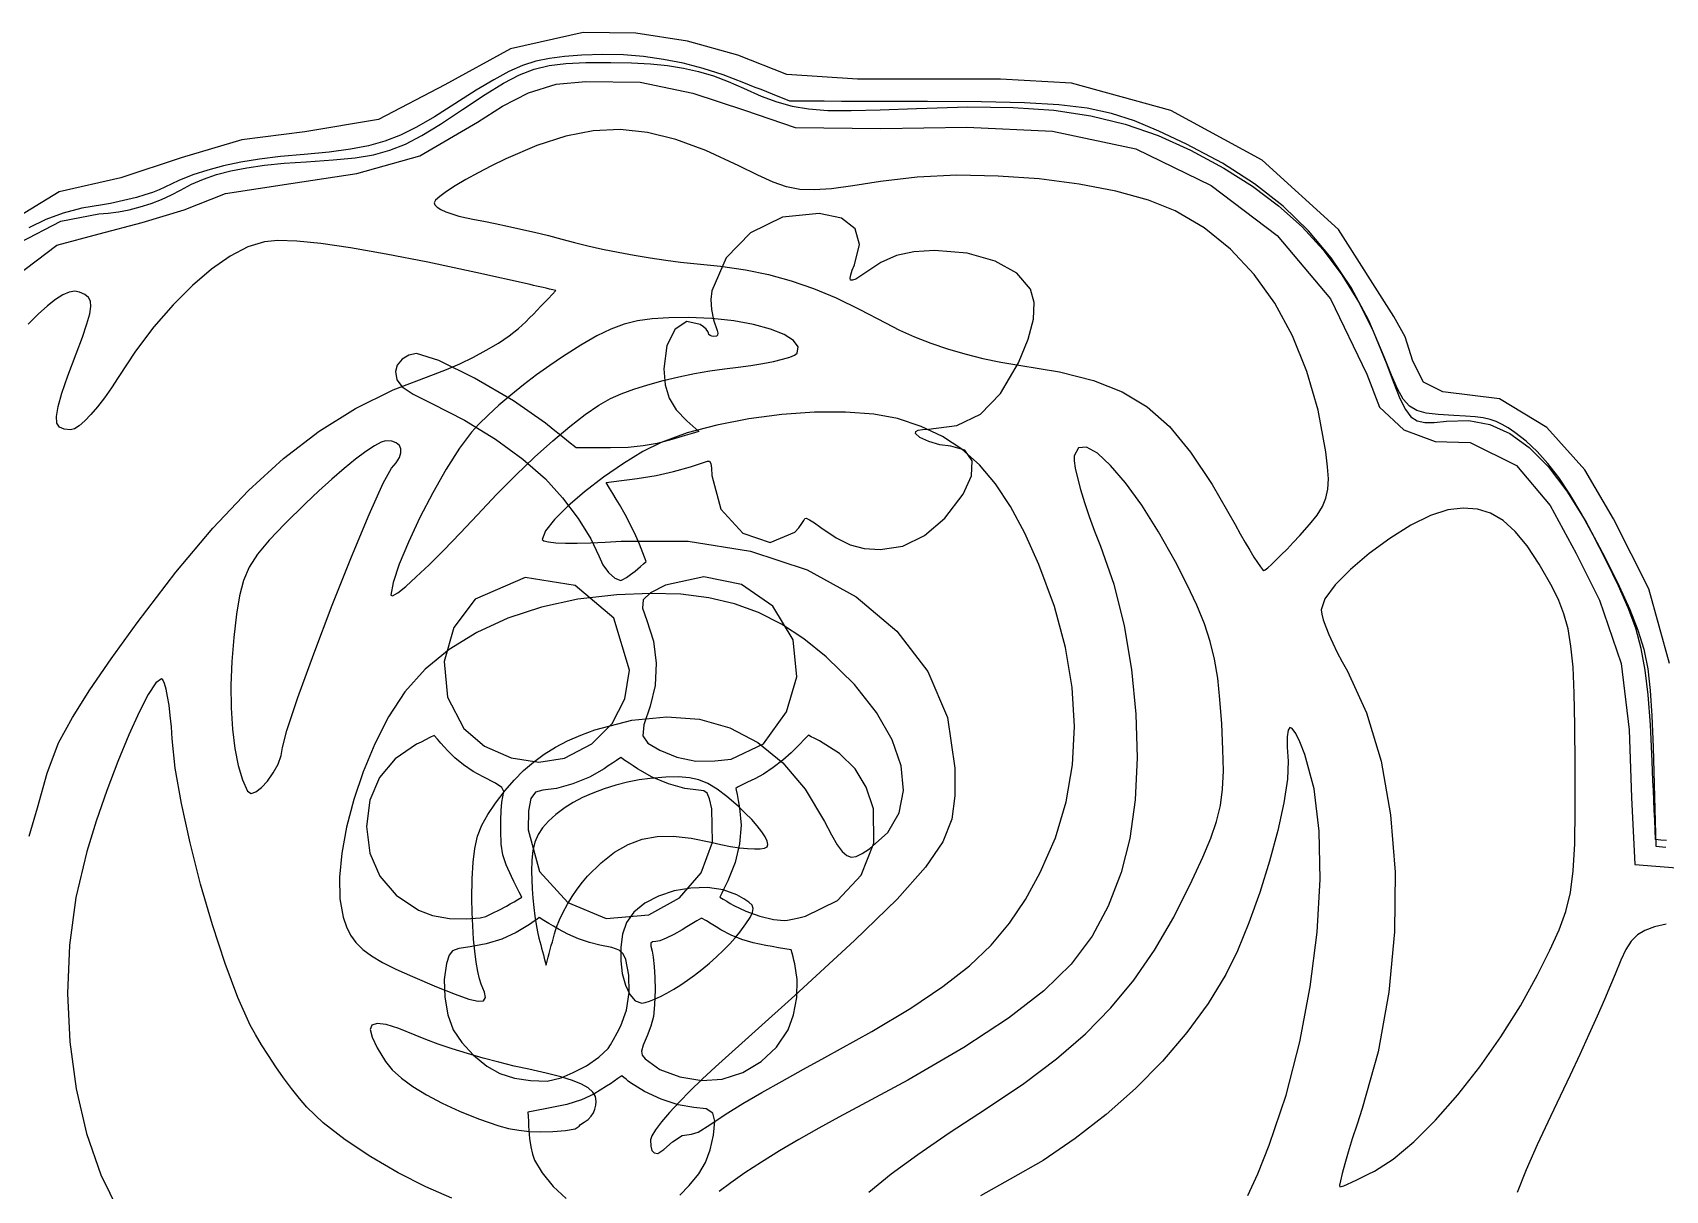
# Model space of a CAD drawing. Extents: x -4.9 to 91.4, y -0.3 to 57.5.
# Drawn here: x 15.66 to 55.58, y 29.22 to 57.54 of the extents above; entities that cross this region are included whole.
import ezdxf

# ---------------------------------------------------------------- set-up
doc = ezdxf.new("R2010")
doc.units = 0
doc.layers.get('0').update_dxf_attribs({"linetype": 'CONTINUOUS'})
for name, color, linetype in [('grapes', 7, 'CONTINUOUS'), ('outer', 7, 'CONTINUOUS'), ('rose', 7, 'CONTINUOUS')]:
    doc.layers.add(name, color=color, linetype=linetype)

msp = doc.modelspace()

# ---------------------------------------------------------------- linework, layer by layer
at = {"color": 1}
msp.add_lwpolyline([(55.607606, 37.776903), (55.475349, 37.787089), (55.343092, 37.797276), (55.33272, 38.037345), (55.322349, 38.277425), (55.311977, 38.517495), (55.301632, 38.757565), (55.29126, 38.997645), (55.280888, 39.237715), (55.270517, 39.477795), (55.260145, 39.717864), (55.216327, 40.607526), (55.163546, 41.336894), (55.092505, 41.946656), (54.993895, 42.477484), (54.85842, 42.970056), (54.676773, 43.465054), (54.439646, 44.003145), (54.137735, 44.625013), (53.82045, 45.244485), (53.524349, 45.784404), (53.244235, 46.252063), (52.974913, 46.654743), (52.711187, 46.999754), (52.447858, 47.294354), (52.179735, 47.545854), (51.901615, 47.761534), (51.739883, 47.870542), (51.592193, 47.957344), (51.447985, 48.024943), (51.296691, 48.076243), (51.127741, 48.114144), (50.930576, 48.141642), (50.694626, 48.161645), (50.409326, 48.177149), (50.0278, 48.198237), (49.732043, 48.232836), (49.503287, 48.296836), (49.322767, 48.406088), (49.171714, 48.576376), (49.031358, 48.823526), (48.882937, 49.163357), (48.707677, 49.611688), (48.327818, 50.498338), (47.897857, 51.302328), (47.410748, 52.031246), (46.859441, 52.692668), (46.236888, 53.294187), (45.536041, 53.843377), (44.74985, 54.347826), (43.871267, 54.815115), (43.19594, 55.133935), (42.604572, 55.379566), (42.03865, 55.561636), (41.439644, 55.689734), (40.749034, 55.773536), (39.908297, 55.822537), (38.858912, 55.846429), (37.542351, 55.854419), (37.121031, 55.855477), (36.699714, 55.856536), (36.278397, 55.857594), (35.85708, 55.858652), (35.435763, 55.859711), (35.014446, 55.860769), (34.593129, 55.861827), (34.171812, 55.862886), (34.031233, 55.919586), (33.890652, 55.976185), (33.750076, 56.032886), (33.609495, 56.089485), (33.468917, 56.146085), (33.328339, 56.202685), (33.18776, 56.259284), (33.047182, 56.315884), (32.543968, 56.505275), (32.050775, 56.663276), (31.563727, 56.790525), (31.078963, 56.887725), (30.592611, 56.955424), (30.100804, 56.994326), (29.599678, 57.005121), (29.085363, 56.988531), (28.659958, 56.957231), (28.29265, 56.91063), (27.959783, 56.839632), (27.6377, 56.735262), (27.302746, 56.588439), (26.931266, 56.390142), (26.499601, 56.1313), (25.984096, 55.802891), (25.481023, 55.48473), (25.046212, 55.23209), (24.651499, 55.035521), (24.268716, 54.885542), (23.869703, 54.772691), (23.426288, 54.68749), (22.910311, 54.62049), (22.293607, 54.562192), (21.72067, 54.507291), (21.207268, 54.443592), (20.744691, 54.368892), (20.324227, 54.281191), (19.937168, 54.178461), (19.574805, 54.058642), (19.228429, 53.919672), (18.889328, 53.759502), (18.752512, 53.697301), (18.587624, 53.634002), (18.400934, 53.571502), (18.198716, 53.511502), (17.98724, 53.455802), (17.772782, 53.4061), (17.561615, 53.3641), (17.360008, 53.331702), (16.861673, 53.245202), (16.404831, 53.126452), (15.976798, 52.96831), (15.564887, 52.763621)], dxfattribs=at)
at = {"layer": 'grapes', "color": 1}
for points in [[(30.389234, 44.369352), (30.456187, 44.426621), (30.523137, 44.48389), (30.59009, 44.541154), (30.65704, 44.598423), (30.616254, 44.70523), (30.575466, 44.812037), (30.534678, 44.918841), (30.493893, 45.025648), (30.404776, 45.234166), (30.282681, 45.486076), (30.143693, 45.749635), (30.003898, 45.993102), (29.922176, 46.128153), (29.840454, 46.263207), (29.758732, 46.398258), (29.67701, 46.53331), (29.867854, 46.559159), (30.058698, 46.585009), (30.249542, 46.610859), (30.440386, 46.636709), (30.900123, 46.709826), (31.327632, 46.80152), (31.741789, 46.916429), (32.161487, 47.059195), (32.209353, 47.054777), (32.242021, 46.997362), (32.260727, 46.882639), (32.26668, 46.706294), (32.487964, 45.88562), (33.025714, 45.295306), (33.690781, 45.064483), (34.294007, 45.322283), (34.388778, 45.42959), (34.466385, 45.528713), (34.518818, 45.608607), (34.53808, 45.658235), (34.568819, 45.663817), (34.652512, 45.623664), (34.776376, 45.545131), (34.927631, 45.435564), (35.301757, 45.178514), (35.645159, 45.011059), (35.992724, 44.920156), (36.379341, 44.892753), (36.935947, 44.980846), (37.467334, 45.24045), (37.96297, 45.664548), (38.412332, 46.246128), (38.618184, 46.696184), (38.629375, 47.067373), (38.455671, 47.322141), (38.106818, 47.422926), (37.842455, 47.458793), (37.572595, 47.537128), (37.355444, 47.637077), (37.249203, 47.73778), (37.25677, 47.781042), (37.312116, 47.812157), (37.414787, 47.830942), (37.564375, 47.837239), (38.260102, 47.926115), (38.835205, 48.209709), (39.324073, 48.71347), (39.761114, 49.462847), (40.002433, 50.039154), (40.132484, 50.53084), (40.151428, 50.938999), (40.059488, 51.26473), (39.724774, 51.655374), (39.193795, 51.95406), (38.507366, 52.144388), (37.706297, 52.209946), (37.204722, 52.181506), (36.783902, 52.08946), (36.399563, 51.919452), (36.007427, 51.657118), (35.888232, 51.573576), (35.782674, 51.513113), (35.702204, 51.481408), (35.658277, 51.484133), (35.649096, 51.530216), (35.663384, 51.616478), (35.698343, 51.7306), (35.751178, 51.86026), (35.878765, 52.357388), (35.771527, 52.741195), (35.438118, 52.999462), (34.887181, 53.119972), (33.99216, 53.027109), (33.210835, 52.647154), (32.611519, 52.029442), (32.262523, 51.22331), (32.238578, 51.010542), (32.253395, 50.768295), (32.305195, 50.511697), (32.39219, 50.255866), (32.41214, 50.188794), (32.407007, 50.143085), (32.375884, 50.116971), (32.317858, 50.108663), (32.265368, 50.115145), (32.22236, 50.132793), (32.193284, 50.158907), (32.182595, 50.190792), (32.166826, 50.233022), (32.123871, 50.287304), (32.060278, 50.346642), (31.982597, 50.404022), (31.652415, 50.477606), (31.366398, 50.287421), (31.165074, 49.882912), (31.088956, 49.313542), (31.119796, 48.927007), (31.217943, 48.598848), (31.391841, 48.309907), (31.649939, 48.041032), (31.723874, 47.976317), (31.797809, 47.911603), (31.871747, 47.846891), (31.945682, 47.782177), (31.780752, 47.732702), (31.615824, 47.683225), (31.450896, 47.633751), (31.285968, 47.584277), (30.931191, 47.490432), (30.586645, 47.428773), (30.216517, 47.394488), (29.784995, 47.382767), (29.57468, 47.381974), (29.364366, 47.38118), (29.154051, 47.380386), (28.943739, 47.379592), (28.756393, 47.531071), (28.569047, 47.682551), (28.381703, 47.834033), (28.194357, 47.985512), (27.4125, 48.532011), (26.463319, 49.086223), (25.59174, 49.515798), (25.042717, 49.688396), (24.854794, 49.650069), (24.689488, 49.549405), (24.571899, 49.40789), (24.527126, 49.247002), (24.560987, 49.047573), (24.691723, 48.877141), (24.963059, 48.697667), (25.418719, 48.471093), (26.213567, 48.061024), (26.970559, 47.597178), (27.64558, 47.108887), (28.194508, 46.625485), (28.615693, 46.159318), (28.999997, 45.651858), (29.307509, 45.160715), (29.498319, 44.743504), (29.600204, 44.523802), (29.741214, 44.330974), (29.895543, 44.193825), (30.037386, 44.141173), (30.091163, 44.159058), (30.175443, 44.208102), (30.27867, 44.280806), (30.389292, 44.369698), (30.389268, 44.369476), (30.389247, 44.369259), (30.389224, 44.36904)], [(28.659151, 39.78804), (29.332036, 40.14473), (29.830887, 40.636278), (30.140989, 41.242708), (30.247624, 41.944057), (29.86941, 43.215134), (28.925202, 44.015305), (27.700637, 44.213134), (26.481353, 43.677186), (25.952807, 42.990799), (25.722661, 42.152168), (25.801862, 41.284957), (26.201359, 40.512823), (26.709445, 40.083047), (27.354604, 39.79948), (28.037586, 39.691388)], [(32.741239, 39.763804), (33.532158, 40.140721), (34.08697, 40.92058), (34.346458, 41.782982), (34.251396, 42.682131), (33.756829, 43.506861), (32.98882, 44.040784), (32.071984, 44.230379), (31.130948, 44.022145), (30.765395, 43.832859), (30.588235, 43.664436), (30.568947, 43.458789), (30.677037, 43.157828), (30.836356, 42.656257), (30.903565, 42.112367), (30.877107, 41.568042), (30.755412, 41.06517), (30.601827, 40.607893), (30.576638, 40.337214), (30.700297, 40.160118), (30.993241, 39.983588), (31.409449, 39.815744), (31.876258, 39.718544), (32.338546, 39.726297), (32.741181, 39.763817), (32.741194, 39.763817), (32.741202, 39.763817), (32.741215, 39.763817)], [(26.60227, 35.883421), (26.735178, 35.920071), (26.900058, 35.995691), (27.075927, 36.079805), (27.241783, 36.170041), (27.33503, 36.224691), (27.428278, 36.279338), (27.521525, 36.333985), (27.614772, 36.388632), (27.551695, 36.515896), (27.488616, 36.643161), (27.425539, 36.770425), (27.36246, 36.89769), (27.235603, 37.178106), (27.157463, 37.426124), (27.116961, 37.68954), (27.102991, 38.016142), (27.104578, 38.270123), (27.115321, 38.511219), (27.133101, 38.712207), (27.156066, 38.845861), (27.175698, 38.973676), (27.126092, 39.073154), (26.971273, 39.180694), (26.675287, 39.332681), (26.431197, 39.468225), (26.192982, 39.628766), (25.978442, 39.801216), (25.805378, 39.972483), (25.723217, 40.065823), (25.641056, 40.159165), (25.558892, 40.252505), (25.476731, 40.345845), (25.369004, 40.292158), (25.261276, 40.238472), (25.153543, 40.184785), (25.045815, 40.131096), (24.520342, 39.777877), (24.136763, 39.317748), (23.901781, 38.761697), (23.822094, 38.120745), (23.903662, 37.468068), (24.144933, 36.903879), (24.541361, 36.435526), (25.088405, 36.070367), (25.437015, 35.942777), (25.845682, 35.864132), (26.254111, 35.860799), (26.602005, 35.883368), (26.602026, 35.883368), (26.602045, 35.883368), (26.602066, 35.883368)], [(34.55459, 35.924891), (35.341807, 36.308825), (35.918336, 36.932075), (36.229116, 37.707831), (36.219088, 38.549274), (36.043156, 39.081343), (35.768545, 39.531166), (35.389358, 39.906213), (34.899659, 40.213894), (34.83232, 40.24793), (34.764983, 40.281966), (34.697644, 40.316002), (34.630308, 40.350038), (34.523834, 40.24357), (34.417361, 40.137104), (34.310887, 40.030634), (34.204411, 39.924168), (34.002624, 39.742124), (33.76806, 39.56131), (33.529824, 39.402629), (33.31703, 39.286985), (33.137844, 39.20302), (32.991101, 39.130593), (32.891951, 39.077441), (32.855534, 39.0513), (32.862228, 39.006458), (32.88051, 38.902149), (32.907596, 38.75398), (32.940716, 38.577561), (32.980113, 38.147915), (32.943934, 37.694578), (32.834989, 37.236473), (32.656096, 36.792515), (32.606458, 36.691844), (32.556819, 36.591173), (32.507181, 36.490502), (32.457542, 36.389828), (32.544095, 36.339218), (32.630646, 36.288611), (32.717196, 36.238002), (32.803747, 36.187392), (33.094759, 36.047396), (33.436977, 35.926437), (33.76996, 35.842826), (34.033268, 35.81487), (34.113439, 35.824844), (34.238455, 35.848842), (34.391204, 35.883354)], [(30.724424, 35.958835), (31.475764, 36.377112), (32.006206, 36.988587), (32.280639, 37.734069), (32.263971, 38.554354), (32.207016, 38.798332), (32.149081, 38.933618), (32.067462, 38.991697), (31.939457, 39.00408), (31.603378, 39.045892), (31.208807, 39.159501), (30.806003, 39.327165), (30.445244, 39.531164), (30.343265, 39.59945), (30.241284, 39.667739), (30.139306, 39.736025), (30.037328, 39.804312), (29.935812, 39.736171), (29.834297, 39.668025), (29.732785, 39.599884), (29.631272, 39.531738), (29.270293, 39.327429), (28.866359, 39.159586), (28.469767, 39.045905), (28.130828, 39.00408), (27.95242, 38.957735), (27.840406, 38.799869), (27.784378, 38.502245), (27.773926, 38.036628), (28.050472, 37.018223), (28.739658, 36.258335), (29.683609, 35.868144)], [(28.580212, 31.968083), (28.871008, 32.102703), (29.202888, 32.261559), (29.498218, 32.47267), (29.726432, 32.691083), (29.785201, 32.774665), (29.864126, 32.906216), (29.952868, 33.067797), (30.041098, 33.241337), (30.17634, 33.624851), (30.243174, 34.053528), (30.238226, 34.480936), (30.15816, 34.860693), (30.094388, 35.001636), (29.996272, 35.092335), (29.821465, 35.156822), (29.527605, 35.219198), (29.273703, 35.281406), (29.005673, 35.372071), (28.745283, 35.4829), (28.514315, 35.605584), (28.396295, 35.676651), (28.278272, 35.747745), (28.160252, 35.818812), (28.042227, 35.889882), (27.98231, 35.84722), (27.922392, 35.804562), (27.862475, 35.7619), (27.802557, 35.719241), (27.483393, 35.524894), (27.125425, 35.365158), (26.744724, 35.246084), (26.357373, 35.173758), (26.077814, 35.134163), (25.923832, 35.078106), (25.842324, 34.968166), (25.780187, 34.767004), (25.722897, 34.377431), (25.734539, 33.939149), (25.809376, 33.509413), (25.941707, 33.145373), (26.149522, 32.833006), (26.437862, 32.522597), (26.762224, 32.256003), (27.078107, 32.075134), (27.436162, 31.964167), (27.829267, 31.907652), (28.236132, 31.88675), (28.580135, 31.968136), (28.580154, 31.968162), (28.580175, 31.968162), (28.580191, 31.968189)], [(32.519021, 31.934534), (33.021811, 32.10265), (33.471904, 32.370647), (33.849009, 32.723257), (34.132831, 33.14532), (34.264757, 33.508196), (34.339904, 33.937138), (34.352366, 34.373833), (34.296242, 34.759966), (34.273197, 34.845188), (34.250152, 34.930437), (34.227107, 35.015659), (34.204062, 35.100884), (34.048442, 35.127025), (33.892819, 35.153165), (33.737197, 35.17928), (33.581577, 35.205421), (33.276801, 35.269056), (32.99576, 35.354019), (32.733905, 35.461926), (32.486699, 35.594443), (32.368605, 35.66556), (32.250511, 35.736675), (32.13242, 35.807792), (32.014326, 35.878907), (31.894628, 35.806816), (31.774933, 35.734751), (31.655236, 35.66266), (31.535541, 35.590596), (31.336918, 35.478648), (31.15003, 35.386986), (30.995884, 35.325063), (30.895488, 35.302256), (30.814986, 35.293948), (30.776391, 35.2606), (30.775068, 35.190289), (30.806421, 35.071004), (30.834197, 34.924748), (30.856581, 34.69755), (30.871265, 34.420479), (30.875922, 34.124595), (30.865921, 33.758836), (30.834835, 33.472477), (30.77669, 33.230225), (30.685525, 32.996756), (30.585909, 32.766172), (30.546939, 32.623112), (30.564931, 32.525454), (30.636228, 32.431024), (30.990693, 32.175067), (31.480857, 31.991657), (32.019414, 31.903816), (32.519066, 31.934534), (32.519037, 31.934534), (32.51901, 31.934534), (32.518984, 31.934534)]]:
    msp.add_lwpolyline(points, close=True, dxfattribs=at)
msp.add_lwpolyline([(31.478433, 29.100265), (31.713299, 29.333257), (31.943124, 29.617552), (32.110073, 29.900312), (32.226836, 30.20789), (32.306103, 30.566718), (32.341583, 30.905808), (32.291365, 31.106679), (32.12839, 31.207671), (31.825596, 31.247094), (31.444985, 31.309879), (31.02267, 31.445531), (30.614537, 31.632327), (30.276469, 31.848571), (30.222801, 31.890772), (30.16913, 31.932999), (30.115462, 31.9752), (30.061791, 32.017428), (29.969102, 31.953637), (29.876414, 31.889899), (29.783722, 31.826108), (29.691033, 31.762343), (29.382579, 31.569885), (29.076303, 31.42881), (28.722386, 31.320225), (28.270994, 31.225292), (28.144724, 31.202273), (28.018454, 31.179255), (27.892185, 31.156236), (27.765915, 31.133217), (27.77208, 31.02061), (27.778244, 30.907977), (27.784409, 30.795344), (27.790574, 30.682711), (27.809016, 30.486179), (27.841451, 30.284143), (27.883213, 30.100284), (27.929644, 29.958441), (28.112707, 29.642714), (28.386712, 29.312805), (28.705297, 29.017662)], dxfattribs=at)
at = {"layer": 'outer', "color": 1}
for points in [[(55.681499, 42.108726), (55.178889, 43.934123), (54.318774, 45.644323), (53.616713, 46.843213), (52.685136, 47.882467), (51.525735, 48.579065), (50.140202, 48.749985), (49.667326, 48.987441), (49.410556, 49.501606), (49.219072, 50.101374), (48.942056, 50.595612), (47.592189, 52.721057), (45.721903, 54.420063), (43.492265, 55.633333), (41.064343, 56.301567), (39.323081, 56.401781), (37.572217, 56.400458), (35.826568, 56.404268), (34.100964, 56.519597), (32.902891, 56.987693), (31.668722, 57.333201), (30.405236, 57.527292), (29.119211, 57.541217), (27.34155, 57.145427), (25.731795, 56.26502), (24.113601, 55.415788), (22.310622, 55.113499), (20.767506, 54.920773), (19.286097, 54.480547), (17.814575, 53.990123), (16.301125, 53.646689), (14.176833, 52.352728)], [(14.484716, 51.015628), (16.243215, 52.340325), (17.285303, 52.621616), (18.330528, 52.895576), (19.364702, 53.208041), (20.373643, 53.604845), (21.973257, 53.851802), (23.581177, 54.092297), (25.124637, 54.524703), (26.530869, 55.347385), (27.143718, 55.741884), (27.784086, 56.064477), (28.462036, 56.277646), (29.187621, 56.343879), (29.187621, 56.343877), (29.187611, 56.343948), (30.514924, 56.327676), (31.804294, 56.056775), (33.064465, 55.647682), (34.304177, 55.216845), (36.397507, 55.194091), (38.504905, 55.228759), (40.594951, 55.128466), (42.636227, 54.70082), (44.474771, 53.804912), (46.092753, 52.574417), (47.393193, 51.027341), (48.279113, 49.181693), (48.594213, 48.374761), (49.184911, 47.824568), (49.955671, 47.535826), (50.810963, 47.513257), (51.940964, 46.954791), (52.762397, 45.975539), (53.399508, 44.800456), (53.976546, 43.654488), (54.499593, 42.10417), (54.70189, 40.482042), (54.755931, 38.830616), (54.834214, 37.192396), (57.094035, 37.008738)]]:
    msp.add_lwpolyline(points, dxfattribs=at)
at = {"layer": 'rose', "color": 7}
for points in [[(15.346172, 52.404642), (16.346776, 52.929745), (17.277561, 53.112122), (17.504814, 53.123605), (17.753263, 53.156646), (18.015452, 53.209086), (18.283914, 53.278772), (18.551191, 53.363553), (18.809818, 53.461279), (19.052333, 53.569795), (19.271278, 53.686953), (19.543256, 53.832521), (19.835274, 53.958635), (20.153367, 54.066664), (20.503571, 54.157977), (20.891924, 54.233939), (21.324462, 54.295918), (21.807223, 54.345284), (22.346246, 54.383402), (23.004489, 54.426704), (23.541059, 54.479811), (23.991049, 54.554439), (24.38954, 54.662315), (24.771625, 54.815152), (25.172389, 55.024673), (25.626919, 55.302596), (26.170305, 55.660643), (26.722047, 56.02553), (27.173307, 56.304364), (27.560159, 56.508635), (27.918688, 56.649833), (28.284974, 56.739447), (28.6951, 56.788969), (29.185142, 56.809898), (29.791183, 56.813708), (30.30181, 56.805559), (30.761646, 56.78127), (31.18114, 56.738773), (31.570744, 56.676051), (31.940912, 56.591066), (32.302092, 56.481794), (32.664737, 56.346195), (33.039303, 56.182243), (33.468015, 55.990616), (33.851303, 55.844764), (34.226234, 55.740365), (34.629863, 55.673108), (35.099255, 55.638667), (35.671475, 55.632741), (36.383582, 55.650997), (37.27264, 55.689113), (38.527371, 55.727498), (39.637636, 55.713317), (40.630622, 55.641287), (41.533513, 55.506119), (42.373488, 55.302535), (43.177736, 55.025247), (43.973439, 54.668977), (44.787778, 54.228436), (45.489249, 53.784584), (46.124673, 53.306088), (46.697736, 52.788515), (47.212134, 52.227427), (47.671556, 51.618391), (48.079694, 50.956967), (48.440242, 50.238721), (48.756887, 49.459217), (48.940701, 48.961948), (49.091775, 48.587685), (49.226551, 48.320572), (49.36147, 48.144756), (49.512973, 48.044387), (49.697502, 48.003607), (49.931494, 48.00657), (50.231396, 48.037412), (50.775247, 48.049372), (51.288602, 47.950219), (51.778296, 47.734068), (52.251164, 47.395023), (52.714047, 46.927184), (53.173782, 46.324657), (53.637205, 45.581548), (54.111155, 44.691961), (54.450909, 43.999763), (54.714074, 43.424327), (54.911319, 42.923478), (55.053307, 42.455036), (55.1507, 41.976821), (55.214166, 41.446654), (55.254377, 40.822359), (55.282005, 40.061754), (55.290974, 39.758293), (55.299944, 39.454829), (55.308913, 39.151365), (55.317882, 38.847904), (55.326852, 38.544443), (55.335821, 38.240979), (55.344791, 37.937518), (55.35376, 37.634054), (55.594494, 37.612544)], [(15.574357, 37.881471), (15.774744, 38.576801), (16.007032, 39.423288), (16.287403, 40.165328), (16.632036, 40.786635), (17.057116, 41.462378), (17.578821, 42.224137), (18.213331, 43.10349), (19.157735, 44.341036), (20.057987, 45.414382), (20.930564, 46.337351), (21.791944, 47.123777), (22.658602, 47.787482), (23.547017, 48.342297), (24.473667, 48.802045), (25.455028, 49.180558), (25.77657, 49.299755), (26.10559, 49.441275), (26.432808, 49.599853), (26.748944, 49.770224), (27.044727, 49.947124), (27.310871, 50.125284), (27.538103, 50.299441), (27.717144, 50.464329), (27.809174, 50.560388), (27.901207, 50.656448), (27.993237, 50.752508), (28.08527, 50.84857), (28.1773, 50.944629), (28.269332, 51.040689), (28.361362, 51.136749), (28.453395, 51.232808), (28.374478, 51.2508), (28.295563, 51.268792), (28.216646, 51.286783), (28.137728, 51.304775), (28.058814, 51.322767), (27.979897, 51.340758), (27.900982, 51.35875), (27.822065, 51.376742), (26.49047, 51.674019), (25.31819, 51.922053), (24.299759, 52.121729), (23.429717, 52.273922), (22.702602, 52.37952), (22.112949, 52.439401), (21.6553, 52.454455), (21.324187, 52.42555), (20.92179, 52.300341), (20.487411, 52.074458), (20.030693, 51.75686), (19.56129, 51.356509), (19.088848, 50.88236), (18.623023, 50.343375), (18.173456, 49.748517), (17.749803, 49.106742), (17.583292, 48.848537), (17.413189, 48.607658), (17.244274, 48.389372), (17.081322, 48.198951), (16.929113, 48.041667), (16.792427, 47.922795), (16.676039, 47.847606), (16.584731, 47.821359), (16.424278, 47.835805), (16.312676, 47.887523), (16.250846, 47.989126), (16.239707, 48.15321), (16.280162, 48.392375), (16.373134, 48.719222), (16.519538, 49.146355), (16.720291, 49.686372), (16.872381, 50.094095), (16.982577, 50.413709), (17.051581, 50.657901), (17.080084, 50.839362), (17.068786, 50.970786), (17.018391, 51.064859), (16.929592, 51.13427), (16.803087, 51.191713), (16.684281, 51.212668), (16.547245, 51.190575), (16.390861, 51.124641), (16.214019, 51.014067), (16.015605, 50.858066), (15.794503, 50.655842), (15.549602, 50.406605)], [(36.108461, 29.175327), (36.651922, 29.618716), (37.298744, 30.095125), (38.069038, 30.621963), (38.982933, 31.216746), (39.894425, 31.828357), (40.695048, 32.431395), (41.399877, 33.042582), (42.023987, 33.678693), (42.582453, 34.35645), (43.090352, 35.09265), (43.56276, 35.904003), (44.014751, 36.807271), (44.269849, 37.36487), (44.465193, 37.833016), (44.607055, 38.245078), (44.701704, 38.634428), (44.755415, 39.034441), (44.774464, 39.478483), (44.765098, 39.999926), (44.733618, 40.632142), (44.691523, 41.229079), (44.635159, 41.747692), (44.557493, 42.212625), (44.451496, 42.648531), (44.310142, 43.080059), (44.126397, 43.531858), (43.893236, 44.028579), (43.603628, 44.594869), (43.191447, 45.331874), (42.780012, 45.98087), (42.383635, 46.52687), (42.016626, 46.954883), (41.6933, 47.249917), (41.427963, 47.396989), (41.234928, 47.381087), (41.12851, 47.187256), (41.126129, 47.066387), (41.152706, 46.883081), (41.205488, 46.646392), (41.281846, 46.365379), (41.379142, 46.049096), (41.494749, 45.706601), (41.62603, 45.34695), (41.770352, 44.979198), (42.093927, 44.0456), (42.347405, 43.027232), (42.528679, 41.957231), (42.635642, 40.868738), (42.666188, 39.794892), (42.618209, 38.768836), (42.489595, 37.823705), (42.278243, 36.992638), (41.959955, 36.167501), (41.564477, 35.432385), (41.052516, 34.753245), (40.384787, 34.095994), (39.522, 33.426625), (38.424863, 32.711059), (37.054089, 31.915246), (35.370384, 31.005132), (34.880781, 30.739782), (34.393591, 30.462975), (33.921653, 30.18286), (33.477804, 29.907615), (33.074884, 29.645386), (32.725734, 29.404271), (32.443191, 29.192499)], [(25.904962, 29.022875), (25.270417, 29.300608), (24.595166, 29.647794), (23.922924, 30.040435), (23.297393, 30.454535), (22.76229, 30.866067), (22.361319, 31.251062), (22.178651, 31.467915), (21.987465, 31.710961), (21.793436, 31.97192), (21.602232, 32.242588), (21.419522, 32.514739), (21.250974, 32.780116), (21.10226, 33.030491), (20.979049, 33.257662), (20.675156, 33.932111), (20.361869, 34.76666), (20.053175, 35.709986), (19.763064, 36.710807), (19.50553, 37.717824), (19.294559, 38.67974), (19.144146, 39.545258), (19.068279, 40.263086), (19.048488, 40.558631), (19.022692, 40.834387), (18.991963, 41.084313), (18.957406, 41.302374), (18.920102, 41.482529), (18.881142, 41.618742), (18.841619, 41.704975), (18.802619, 41.735187), (18.66937, 41.634595), (18.483267, 41.351928), (18.257186, 40.917027), (18.003998, 40.359738), (17.736587, 39.709908), (17.46782, 38.997383), (17.210582, 38.25201), (16.977741, 37.503628), (16.714631, 36.384753), (16.559392, 35.219311), (16.509717, 34.033182), (16.563292, 32.852215), (16.717809, 31.702309), (16.970954, 30.609369), (17.320424, 29.59919), (17.7639, 28.697728)], [(45.372857, 29.087036), (45.614675, 29.619325), (45.893551, 30.321423), (46.3091, 31.542263), (46.645822, 32.849727), (46.899417, 34.196827), (47.065584, 35.536621), (47.140019, 36.822173), (47.118429, 38.006532), (46.996493, 39.042751), (46.76992, 39.883882), (46.645854, 40.187092), (46.542751, 40.397735), (46.460513, 40.515771), (46.39904, 40.541171), (46.358228, 40.473871), (46.337988, 40.313841), (46.338199, 40.061037), (46.358757, 39.715422), (46.34492, 39.279945), (46.25666, 38.700036), (46.10599, 38.016911), (45.904926, 37.271787), (45.66548, 36.505879), (45.399672, 35.760405), (45.119513, 35.076582), (44.837023, 34.495621), (44.405392, 33.785691), (43.884936, 33.077163), (43.287522, 32.381336), (42.625024, 31.709427), (41.909308, 31.07276), (41.152251, 30.48258), (40.365719, 29.95016), (39.561584, 29.486795), (38.834692, 29.084284)], [(55.606855, 35.727761), (55.313813, 35.661401), (55.082911, 35.578065), (54.89964, 35.466284), (54.749489, 35.314596), (54.617951, 35.111536), (54.490515, 34.845638), (54.352672, 34.505437), (54.243119, 34.235138), (54.095436, 33.889037), (53.916112, 33.481473), (53.711629, 33.026734), (53.488472, 32.53908), (53.253122, 32.0328), (53.012066, 31.522234), (52.771785, 31.021616), (52.444802, 30.329836), (52.177599, 29.720951), (51.962065, 29.167284)]]:
    msp.add_lwpolyline(points, dxfattribs=at)
for points in [[(46.646309, 45.24167), (46.883894, 45.507102), (47.066015, 45.736708), (47.197769, 45.946911), (47.284256, 46.154138), (47.330572, 46.374814), (47.341816, 46.625363), (47.323084, 46.922215), (47.279467, 47.281789), (47.091703, 48.301136), (46.819283, 49.250632), (46.465559, 50.124911), (46.033891, 50.918592), (45.527638, 51.626302), (44.950153, 52.242664), (44.304795, 52.762309), (43.594918, 53.179858), (42.941, 53.441361), (42.145729, 53.661005), (41.244471, 53.835247), (40.272591, 53.960545), (39.265455, 54.033361), (38.258427, 54.050162), (37.286875, 54.007392), (36.386162, 53.901517), (35.714097, 53.794863), (35.187452, 53.723793), (34.76769, 53.692538), (34.416273, 53.705318), (34.094662, 53.766365), (33.764314, 53.879906), (33.38669, 54.050168), (32.923251, 54.281376), (32.121987, 54.655656), (31.384546, 54.928023), (30.691819, 55.09906), (30.024691, 55.169349), (29.364051, 55.139473), (28.690784, 55.010009), (27.985784, 54.781539), (27.229933, 54.454647), (26.876592, 54.281133), (26.546956, 54.109826), (26.248243, 53.945152), (25.987663, 53.791532), (25.77243, 53.653391), (25.609758, 53.535154), (25.506867, 53.441245), (25.470966, 53.376086), (25.491207, 53.324659), (25.549246, 53.270107), (25.641, 53.214095), (25.762407, 53.158286), (25.909394, 53.104343), (26.077888, 53.053935), (26.263827, 53.00872), (26.463133, 52.970366), (26.692146, 52.928811), (26.963209, 52.874455), (27.266284, 52.809603), (27.591335, 52.736557), (27.928321, 52.657618), (28.26721, 52.575092), (28.597958, 52.49128), (28.910531, 52.408487), (29.232553, 52.326688), (29.590386, 52.245734), (29.972095, 52.167721), (30.365739, 52.09476), (30.759383, 52.028953), (31.14109, 51.972403), (31.498923, 51.927218), (31.820942, 51.895497), (32.479003, 51.829697), (33.084679, 51.740586), (33.653959, 51.62319), (34.202837, 51.472547), (34.747309, 51.28369), (35.303365, 51.051651), (35.887002, 50.771465), (36.51421, 50.438167), (36.854263, 50.263666), (37.223459, 50.099037), (37.616802, 49.945857), (38.029301, 49.805712), (38.455954, 49.680181), (38.891771, 49.570847), (39.331754, 49.479291), (39.770909, 49.407096), (40.765348, 49.240269), (41.597126, 49.031531), (42.299973, 48.756015), (42.907615, 48.388848), (43.453776, 47.905158), (43.972185, 47.280077), (44.496567, 46.488735), (45.060648, 45.506258), (45.186185, 45.280375), (45.306745, 45.069646), (45.419444, 44.878683), (45.521394, 44.712096), (45.609712, 44.574502), (45.681511, 44.470507), (45.733907, 44.404729), (45.764016, 44.38179), (45.797775, 44.399332), (45.860637, 44.449634), (45.948987, 44.529157), (46.059199, 44.634377), (46.187657, 44.761766), (46.330741, 44.907797), (46.484829, 45.068944)], [(29.785423, 48.590349), (30.0478, 48.704601), (30.357569, 48.817983), (30.703294, 48.927526), (31.073558, 49.030261), (31.456928, 49.123222), (31.841979, 49.203441), (32.217282, 49.267952), (32.571414, 49.313789), (32.904987, 49.352714), (33.221368, 49.397426), (33.513264, 49.446339), (33.773378, 49.49788), (33.994416, 49.550466), (34.169084, 49.60252), (34.29008, 49.652463), (34.350114, 49.698717), (34.373874, 49.855562), (34.262712, 50.009513), (34.033178, 50.155158), (33.701806, 50.28709), (33.285132, 50.399895), (32.799693, 50.488165), (32.262026, 50.54649), (31.688666, 50.569456), (31.211358, 50.565275), (30.805566, 50.542098), (30.448853, 50.492928), (30.118769, 50.410756), (29.792879, 50.288577), (29.448741, 50.119386), (29.063907, 49.896184), (28.615939, 49.611963), (28.302498, 49.399871), (27.980921, 49.16749), (27.660328, 48.922375), (27.349842, 48.672076), (27.058589, 48.424151), (26.795693, 48.186156), (26.570279, 47.965642), (26.39147, 47.770162), (26.094046, 47.372372), (25.770046, 46.862956), (25.439952, 46.283284), (25.124246, 45.674718), (24.843419, 45.078631), (24.617952, 44.536386), (24.46833, 44.089351), (24.415041, 43.778895), (24.458607, 43.760744), (24.582718, 43.834232), (24.778681, 43.991281), (25.037806, 44.223818), (25.351396, 44.523768), (25.710763, 44.883061), (26.107212, 45.293618), (26.532049, 45.74737), (27.001727, 46.243519), (27.471251, 46.715044), (27.931697, 47.154144), (28.374144, 47.553021), (28.789667, 47.903875), (29.169339, 48.198909), (29.504237, 48.430324)], [(31.765514, 30.58889), (31.933424, 30.639055), (32.220052, 30.821221), (32.593244, 31.076067), (33.020835, 31.344302), (33.4863, 31.609626), (33.985622, 31.890163), (34.505403, 32.178215), (35.032244, 32.466029), (36.178692, 33.103701), (37.131062, 33.673931), (37.916646, 34.20024), (38.562727, 34.706017), (39.096592, 35.2148), (39.545527, 35.750002), (39.936814, 36.335096), (40.297742, 36.993543), (40.666526, 37.844403), (40.928752, 38.723883), (41.084422, 39.630671), (41.133545, 40.563454), (41.076122, 41.520917), (40.91216, 42.501749), (40.641666, 43.504633), (40.264643, 44.528261), (39.921507, 45.292147), (39.570035, 45.947578), (39.201669, 46.503385), (38.807861, 46.968393), (38.380051, 47.35143), (37.90969, 47.661321), (37.388226, 47.906893), (36.807103, 48.096978), (36.22398, 48.206666), (35.536537, 48.257736), (34.777022, 48.253423), (33.97769, 48.196996), (33.170785, 48.091692), (32.388563, 47.940755), (31.663271, 47.747432), (31.027163, 47.514969), (30.581488, 47.292076), (30.101296, 47.001019), (29.615545, 46.665382), (29.153186, 46.308755), (28.743174, 45.954721), (28.414459, 45.626866), (28.195998, 45.348776), (28.116744, 45.144038), (28.156165, 45.108396), (28.269142, 45.080909), (28.447757, 45.061753), (28.684088, 45.051143), (28.970211, 45.049291), (29.298207, 45.056329), (29.660151, 45.072469), (30.048125, 45.097895), (31.688068, 45.097853), (33.213523, 44.856812), (34.593145, 44.396109), (35.795586, 43.73708), (36.789498, 42.901066), (37.543539, 41.909402), (38.026358, 40.783426), (38.206611, 39.544478), (38.204494, 38.871238), (38.130509, 38.299997), (37.916416, 37.745412), (37.493853, 37.122133), (36.794451, 36.344817), (35.749842, 35.328116), (34.291665, 33.986695), (32.35155, 32.23518), (32.032386, 31.940461), (31.734632, 31.651536), (31.464807, 31.375681), (31.229426, 31.120253), (31.03501, 30.892579), (30.888071, 30.699962), (30.795131, 30.549732), (30.762701, 30.449243), (30.770798, 30.296261), (30.799441, 30.190189), (30.855107, 30.131902), (30.944272, 30.122377), (31.093713, 30.218182), (31.303152, 30.401697), (31.538483, 30.56222), (31.765602, 30.588996), (31.765604, 30.588996), (31.765609, 30.588996), (31.765612, 30.588996), (31.765615, 30.588996), (31.76562, 30.588996), (31.765623, 30.588996), (31.765628, 30.588996)], [(21.766787, 40.054962), (21.868691, 40.471427), (22.139926, 41.278141), (22.528776, 42.342395), (22.983529, 43.531488), (23.452471, 44.712709), (23.883882, 45.753355), (24.226054, 46.520715), (24.427267, 46.882088), (24.545078, 47.017277), (24.623056, 47.143552), (24.66178, 47.258109), (24.661839, 47.358137), (24.623813, 47.440825), (24.548285, 47.503367), (24.435842, 47.542951), (24.287067, 47.556763), (24.176707, 47.52546), (24.011908, 47.435742), (23.8007, 47.293904), (23.551108, 47.106233), (23.271163, 46.879022), (22.968897, 46.618558), (22.652334, 46.331136), (22.329508, 46.023042), (21.824786, 45.524242), (21.439106, 45.12094), (21.153729, 44.778125), (20.949908, 44.460776), (20.808906, 44.133881), (20.711976, 43.762422), (20.640377, 43.311384), (20.575369, 42.745753), (20.526053, 42.154412), (20.504781, 41.57626), (20.510575, 41.022011), (20.5425, 40.502362), (20.599586, 40.028019), (20.680877, 39.609687), (20.785416, 39.258069), (20.912247, 38.983873), (20.996667, 38.929507), (21.115859, 38.964493), (21.255641, 39.071048), (21.401818, 39.231388), (21.540211, 39.427733), (21.656628, 39.642297), (21.736881, 39.857297)], [(48.46843, 29.686449), (48.925294, 29.979317), (49.428548, 30.401591), (49.960982, 30.932504), (50.505383, 31.551338), (51.044543, 32.237376), (51.561247, 32.969875), (52.038286, 33.728117), (52.458449, 34.491387), (52.7604, 35.093399), (52.988282, 35.591389), (53.15244, 36.042933), (53.263208, 36.505612), (53.330928, 37.037006), (53.365941, 37.694697), (53.378588, 38.53627), (53.379117, 39.619302), (53.373217, 40.589502), (53.356627, 41.377944), (53.325414, 42.014865), (53.275633, 42.530501), (53.203338, 42.955088), (53.104588, 43.318866), (52.975437, 43.652067), (52.811946, 43.984931), (52.500349, 44.536346), (52.201912, 44.986164), (51.909053, 45.33997), (51.61419, 45.60336), (51.30974, 45.78192), (50.988123, 45.881241), (50.641754, 45.906906), (50.263056, 45.864522), (49.841594, 45.730061), (49.355459, 45.487655), (48.8419, 45.166766), (48.338176, 44.79685), (47.88154, 44.407364), (47.509247, 44.027772), (47.258552, 43.687534), (47.166707, 43.416103), (47.179778, 43.314136), (47.217256, 43.175393), (47.276504, 43.006031), (47.354897, 42.812203), (47.449811, 42.600068), (47.558611, 42.37578), (47.678673, 42.145492), (47.807372, 41.915363), (48.278446, 40.902676), (48.630525, 39.719873), (48.862294, 38.405672), (48.97244, 36.998787), (48.959661, 35.537938), (48.822615, 34.061836), (48.560003, 32.609221), (48.170507, 31.218783), (48.042774, 30.833444), (47.927506, 30.473981), (47.826951, 30.1482), (47.743348, 29.864038), (47.678946, 29.629299), (47.635988, 29.451923), (47.616726, 29.339713), (47.623394, 29.300555), (47.658459, 29.308492), (47.720618, 29.330982), (47.806403, 29.366674), (47.912348, 29.413876), (48.034988, 29.471052), (48.170851, 29.536589), (48.316472, 29.6089)], [(26.625984, 34.261491), (26.580844, 34.38775), (26.53864, 34.569863), (26.500307, 34.799177), (26.466777, 35.067173), (26.438973, 35.365237), (26.417833, 35.684793), (26.404286, 36.017255), (26.399259, 36.354043), (26.404339, 36.84063), (26.425109, 37.243926), (26.46752, 37.583315), (26.537529, 37.878175), (26.641087, 38.14788), (26.784144, 38.411813), (26.972655, 38.68935), (27.212565, 38.999873), (27.431003, 39.254172), (27.660375, 39.485322), (27.903183, 39.695007), (28.161927, 39.884917), (28.43911, 40.056743), (28.737229, 40.212169), (29.058785, 40.352885), (29.406283, 40.480581), (30.310386, 40.717518), (31.164161, 40.803862), (31.963933, 40.741085), (32.706015, 40.530648), (33.386732, 40.174022), (34.002404, 39.672671), (34.549351, 39.028061), (35.023891, 38.241662), (35.193376, 37.916023), (35.33261, 37.672347), (35.452151, 37.504205), (35.562564, 37.405158), (35.674406, 37.368772), (35.798239, 37.388616), (35.944623, 37.458241), (36.124121, 37.571221), (36.572233, 37.971194), (36.848167, 38.451487), (36.95496, 38.998743), (36.895641, 39.599601), (36.673237, 40.240699), (36.290785, 40.908682), (35.751308, 41.590188), (35.057843, 42.271857), (34.516347, 42.710111), (33.97116, 43.070105), (33.410153, 43.355434), (32.821193, 43.569699), (32.192144, 43.716493), (31.510871, 43.799416), (30.765241, 43.822064), (29.943123, 43.788031), (28.990644, 43.676805), (28.098266, 43.484122), (27.272216, 43.213311), (26.518736, 42.867702), (25.844055, 42.45062), (25.254407, 41.965401), (24.75603, 41.415372), (24.355158, 40.803862), (24.023958, 40.141023), (23.740404, 39.459462), (23.508211, 38.775638), (23.331096, 38.106018), (23.212777, 37.467063), (23.156966, 36.875232), (23.16739, 36.346992), (23.247752, 35.898803), (23.327707, 35.666354), (23.428807, 35.462609), (23.559312, 35.280496), (23.727473, 35.112936), (23.94155, 34.952847), (24.209798, 34.793171), (24.540469, 34.626827), (24.941821, 34.446726), (25.532024, 34.196271), (25.98915, 34.01347), (26.325498, 33.896948), (26.553364, 33.845381), (26.68505, 33.857287), (26.732855, 33.931555), (26.709069, 34.066705)], [(29.227624, 36.903802), (29.559059, 37.230808), (29.885819, 37.489129), (30.216766, 37.68119), (30.560753, 37.809436), (30.926645, 37.876293), (31.3233, 37.884204), (31.759582, 37.835601), (32.244344, 37.732916), (32.486099, 37.676848), (32.719059, 37.631964), (32.937592, 37.598714), (33.136069, 37.577547), (33.308863, 37.568922), (33.450343, 37.573287), (33.55488, 37.591094), (33.616843, 37.622794), (33.636316, 37.676948), (33.619065, 37.759112), (33.568011, 37.865221), (33.486059, 37.991218), (33.376117, 38.133037), (33.241098, 38.286622), (33.083909, 38.447907), (32.907461, 38.612835), (32.632688, 38.850039), (32.392532, 39.033395), (32.170559, 39.168113), (31.950352, 39.259402), (31.715479, 39.312478), (31.44952, 39.33256), (31.136047, 39.324834), (30.758632, 39.294526), (30.486386, 39.25822), (30.202417, 39.201737), (29.914357, 39.127685), (29.629838, 39.038669), (29.356486, 38.937288), (29.101933, 38.82615), (28.873812, 38.707857), (28.679751, 38.585017), (28.451212, 38.412855), (28.266985, 38.250065), (28.122848, 38.088632), (28.014581, 37.92055), (27.937963, 37.737813), (27.888774, 37.532412), (27.862792, 37.296335), (27.855807, 37.021578), (27.86012, 36.812428), (27.871126, 36.591289), (27.88806, 36.364862), (27.910179, 36.139847), (27.936746, 35.922944), (27.967022, 35.720858), (28.00027, 35.540285), (28.035747, 35.387928), (28.057787, 35.305494), (28.079827, 35.223058), (28.101867, 35.140624), (28.123907, 35.058177), (28.145946, 34.97576), (28.167986, 34.893316), (28.190026, 34.810871), (28.212066, 34.728454), (28.237466, 34.823466), (28.262866, 34.918504), (28.288266, 35.013516), (28.313692, 35.108549), (28.339092, 35.203571), (28.364492, 35.298596), (28.389919, 35.393621), (28.415319, 35.488646), (28.468587, 35.654725), (28.542308, 35.835505), (28.63315, 36.025176), (28.737782, 36.217938), (28.852871, 36.407989), (28.975084, 36.589519), (29.101095, 36.756725)], [(31.672283, 34.355391), (31.844548, 34.479984), (32.023676, 34.620742), (32.204426, 34.772877), (32.381562, 34.931548), (32.549847, 35.091893), (32.704044, 35.249088), (32.838915, 35.398294), (32.949223, 35.534673), (33.096683, 35.734688), (33.200979, 35.891006), (33.261381, 36.013148), (33.27715, 36.110629), (33.247572, 36.192962), (33.171912, 36.269662), (33.049436, 36.350246), (32.879415, 36.444231), (32.542442, 36.570398), (32.15933, 36.624905), (31.753071, 36.613501), (31.346647, 36.541929), (30.963044, 36.415942), (30.62525, 36.241288), (30.356254, 36.023716), (30.179036, 35.768975), (30.084373, 35.482188), (30.038241, 35.164093), (30.036653, 34.836113), (30.075383, 34.519724), (30.150442, 34.236329), (30.257773, 34.007332), (30.393303, 33.854244), (30.552971, 33.798444), (30.631643, 33.809821), (30.737, 33.842391), (30.864452, 33.893905), (31.009404, 33.962062), (31.16727, 34.044559), (31.333452, 34.139148), (31.503362, 34.243526), (31.67241, 34.355418), (31.672405, 34.355418), (31.672397, 34.355418), (31.672391, 34.355418), (31.672384, 34.355418), (31.672378, 34.355418), (31.672373, 34.355418), (31.672365, 34.355418)], [(29.021185, 30.784073), (29.0567, 30.82548), (29.140525, 30.881757), (29.238572, 30.950469), (29.316756, 31.029077), (29.367967, 31.115093), (29.406672, 31.206004), (29.431146, 31.299349), (29.439692, 31.392588), (29.419663, 31.512682), (29.356261, 31.621797), (29.244501, 31.722338), (29.079407, 31.816609), (28.855993, 31.907017), (28.569285, 31.995944), (28.214296, 32.085717), (27.786052, 32.178744), (27.430918, 32.256743), (27.055242, 32.349004), (26.670421, 32.452085), (26.287848, 32.562602), (25.918919, 32.677113), (25.575024, 32.792207), (25.267562, 32.904496), (25.007924, 33.010541), (24.607697, 33.174345), (24.300008, 33.272029), (24.082878, 33.301874), (23.954319, 33.26208), (23.912348, 33.150903), (23.954986, 32.966567), (24.080245, 32.707382), (24.286144, 32.37152), (24.449063, 32.16914), (24.673057, 31.963374), (24.953817, 31.756681), (25.287044, 31.55147), (25.668424, 31.350202), (26.093657, 31.155336), (26.558436, 30.969334), (27.058454, 30.794603), (27.290033, 30.732215), (27.543004, 30.687183), (27.80864, 30.65956), (28.078205, 30.649506), (28.376647, 30.656914), (28.684006, 30.681785), (28.92421, 30.724251), (29.021183, 30.784338), (29.021183, 30.784338), (29.021183, 30.784338), (29.021183, 30.784311), (29.021183, 30.784311), (29.021183, 30.784311), (29.021183, 30.784311), (29.021183, 30.784311)]]:
    msp.add_lwpolyline(points, close=True, dxfattribs=at)

doc.saveas('drawing.dxf')
